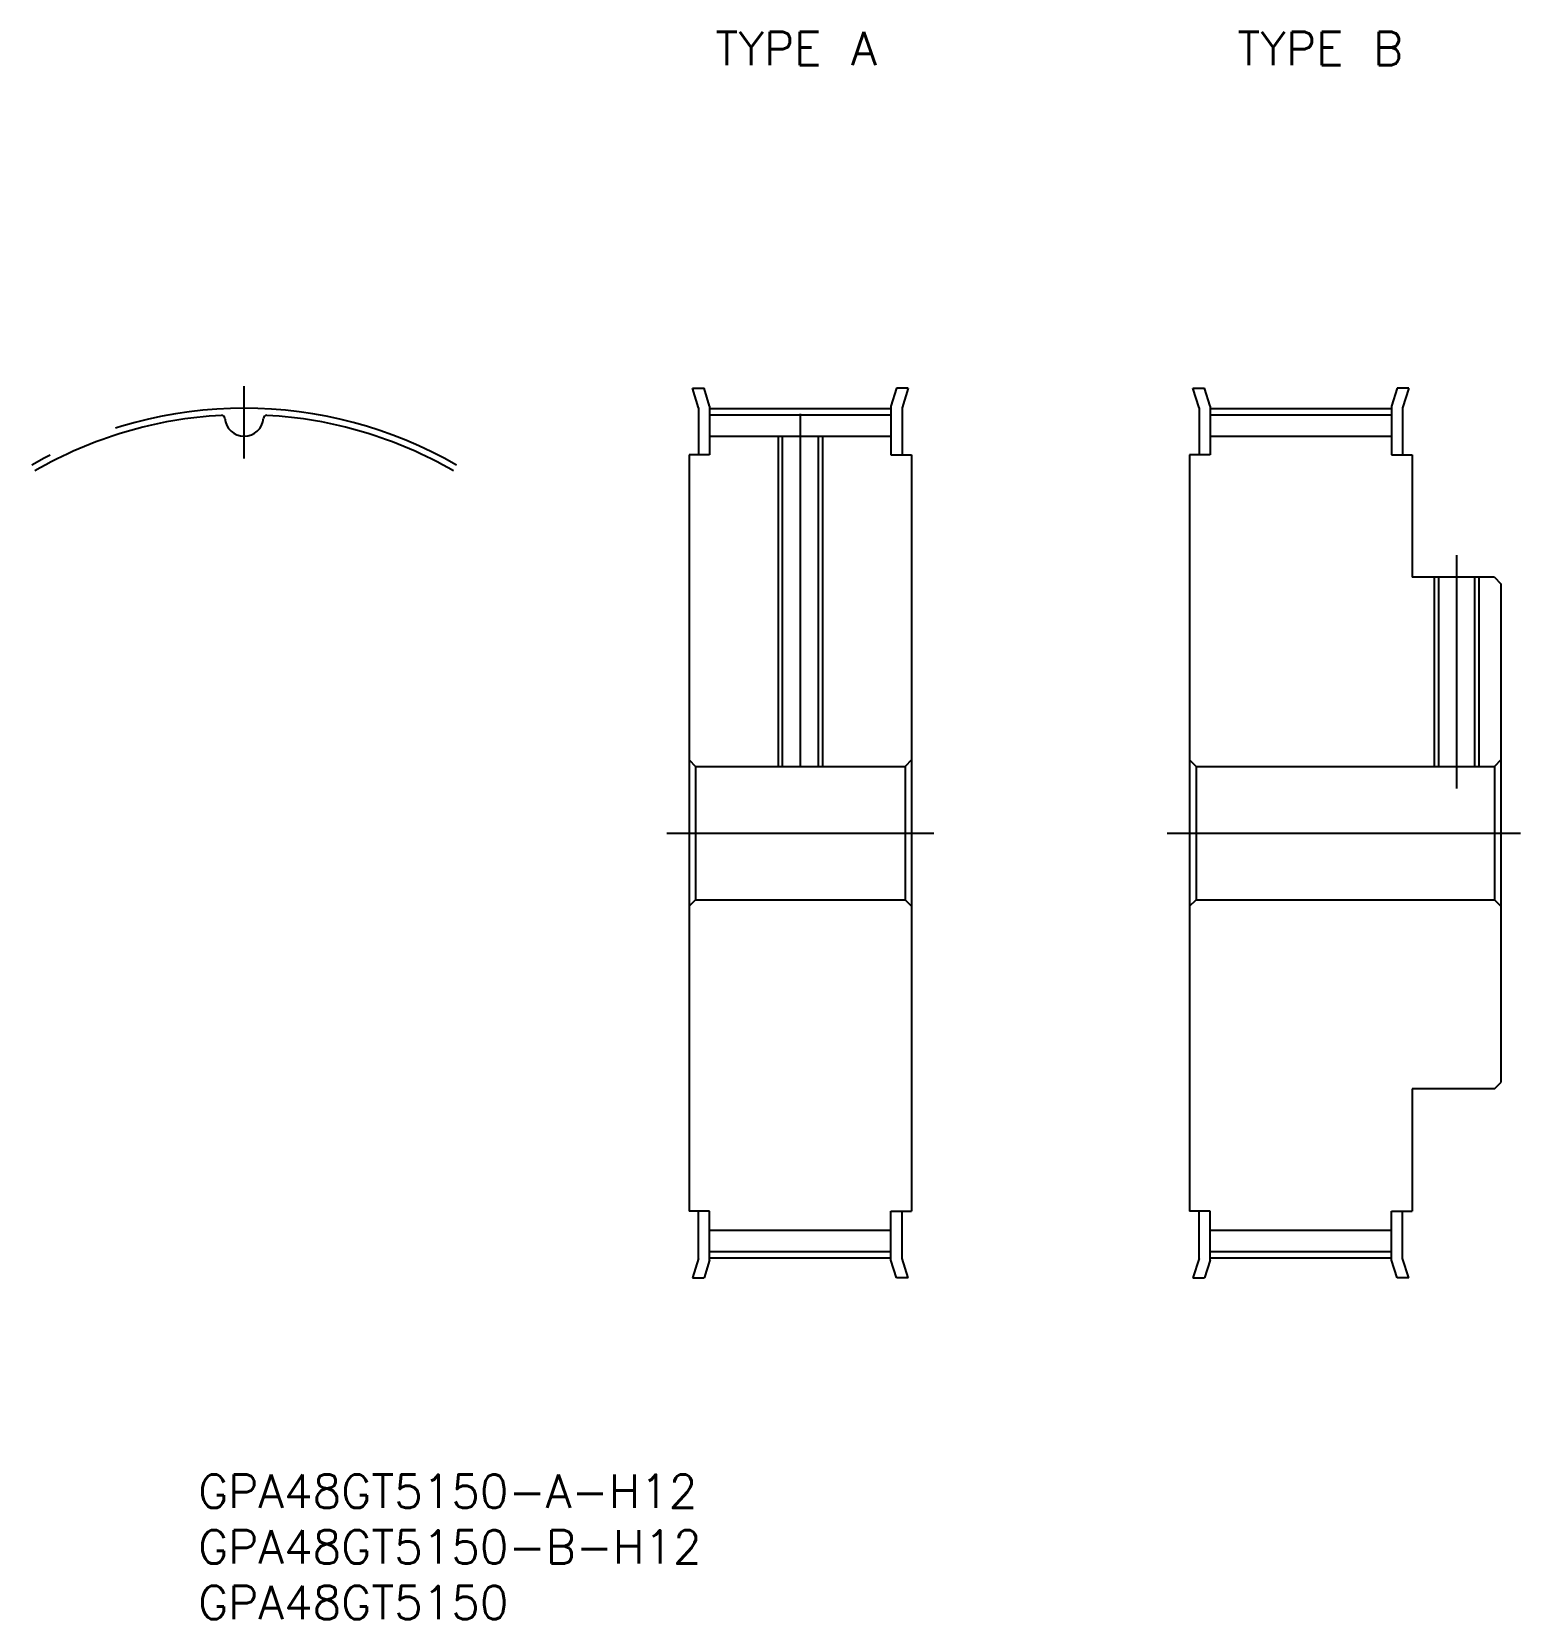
# Model space of a CAD drawing. Extents: x -19 to 115, y -71 to 72.
import ezdxf

# ---------------------------------------------------------------- set-up
doc = ezdxf.new("R2010")
doc.units = 0
doc.linetypes.add('CENTER', pattern=[50.8, 31.75, -6.35, 6.35, -6.35])
doc.layers.get('0').update_dxf_attribs({"linetype": 'CONTINUOUS'})
doc.layers.add('CENTER', color=1, linetype='CONTINUOUS')
doc.styles.get("Standard").update_dxf_attribs({"font": 'txt.shx', "height": 3, "bigfont": 'bigfont.shx'})

# ---------------------------------------------------------------- blocks, each defined once
blk = doc.blocks.new('*U2')
at = {"color": 7, "linetype": 'CONTINUOUS'}
blk.add_text('GPA48GT5150-B-H12', height=3, dxfattribs=at).set_placement((-4.13, -65.69))
blk = doc.blocks.new('*U3')
at = {"color": 7, "linetype": 'CONTINUOUS'}
blk.add_text('GPA48GT5150', height=3, dxfattribs=at).set_placement((-4.13, -70.69))
blk = doc.blocks.new('*U4')
at = {"color": 7, "linetype": 'CONTINUOUS'}
blk.add_text('TYPE A', height=3, dxfattribs=at).set_placement((42.38, 69.06))
blk = doc.blocks.new('*U5')
at = {"color": 7, "linetype": 'CONTINUOUS'}
blk.add_text('TYPE B', height=3, dxfattribs=at).set_placement((89.3, 69.06))
blk = doc.blocks.new('*U6')
at = {"color": 7, "linetype": 'CONTINUOUS'}
blk.add_text('GPA48GT5150-A-H12', height=3, dxfattribs=at).set_placement((-4.13, -60.69))

msp = doc.modelspace()

# ---------------------------------------------------------------- linework, layer by layer
at = {"color": 7, "linetype": 'CONTINUOUS'}
for p, q in [((40.3, 40), (41.35, 40)), ((40.85, 38.24), (40.3, 40)), ((41.85, 38.4), (41.35, 40)), ((58.65, 40), (58.15, 38.4)), ((59.7, 40), (58.65, 40)), ((59.7, 40), (59.15, 38.24)), ((85.3, 40), (86.35, 40)), ((85.85, 38.24), (85.3, 40)), ((86.85, 38.4), (86.35, 40)), ((103.65, 40), (103.15, 38.4)), ((104.7, 40), (103.65, 40)), ((104.7, 40), (104.15, 38.24)), ((40.85, 38.24), (40.85, 34)), ((41.85, 38.4), (41.85, 34)), ((41.85, 37.62), (58.15, 37.62)), ((58.15, 38.4), (58.15, 34)), ((59.15, 38.24), (59.15, 34)), ((85.85, 38.24), (85.85, 34)), ((86.85, 38.4), (86.85, 34)), ((86.85, 37.62), (103.15, 37.62)), ((103.15, 38.4), (103.15, 34)), ((104.15, 38.24), (104.15, 34)), ((41.85, 35.7), (58.15, 35.7)), ((48.38, 35.7), (48.38, 6)), ((51.62, 35.7), (51.62, 6)), ((86.85, 35.7), (103.15, 35.7)), ((40, 34), (40, -34)), ((41.85, 34), (40, 34)), ((58.15, 34), (60, 34)), ((60, 34), (60, -34)), ((85, 34), (85, -34)), ((86.85, 34), (85, 34)), ((103.15, 34), (105, 34)), ((105, 34), (105, 23)), ((112.42, 23), (105, 23)), ((107.38, 23), (107.38, 6)), ((110.62, 23), (110.62, 6)), ((112.42, 23), (113, 22.42)), ((113, 22.42), (113, -22.42)), ((40, 6.58), (40.58, 6)), ((40.58, 6), (59.42, 6)), ((40.58, 6), (40.58, -6)), ((60, 6.58), (59.42, 6)), ((59.42, 6), (59.42, -6)), ((85, 6.58), (85.58, 6)), ((85.58, 6), (112.42, 6)), ((85.58, 6), (85.58, -6)), ((113, 6.58), (112.42, 6)), ((112.42, 6), (112.42, -6)), ((40, -6.58), (40.58, -6)), ((40.58, -6), (59.42, -6)), ((60, -6.58), (59.42, -6)), ((85, -6.58), (85.58, -6)), ((85.58, -6), (112.42, -6)), ((113, -6.58), (112.42, -6)), ((112.42, -23), (113, -22.42)), ((112.42, -23), (105, -23)), ((105, -23), (105, -34)), ((41.85, -34), (40, -34)), ((40.85, -38.24), (40.85, -34)), ((41.85, -38.4), (41.85, -34)), ((58.15, -38.4), (58.15, -34)), ((58.15, -34), (60, -34)), ((59.15, -38.24), (59.15, -34)), ((86.85, -34), (85, -34)), ((85.85, -38.24), (85.85, -34)), ((86.85, -38.4), (86.85, -34)), ((103.15, -38.4), (103.15, -34)), ((103.15, -34), (105, -34)), ((104.15, -38.24), (104.15, -34)), ((41.85, -35.7), (58.15, -35.7)), ((86.85, -35.7), (103.15, -35.7)), ((40.85, -38.24), (40.3, -40)), ((41.85, -38.4), (41.35, -40)), ((41.85, -37.62), (58.15, -37.62)), ((58.65, -40), (58.15, -38.4)), ((59.7, -40), (59.15, -38.24)), ((85.85, -38.24), (85.3, -40)), ((86.85, -38.4), (86.35, -40)), ((86.85, -37.62), (103.15, -37.62)), ((103.65, -40), (103.15, -38.4)), ((104.7, -40), (104.15, -38.24)), ((40.3, -40), (41.35, -40)), ((59.7, -40), (58.65, -40)), ((85.3, -40), (86.35, -40)), ((104.7, -40), (103.65, -40))]:
    msp.add_line(p, q, dxfattribs=at)
at = {"color": 3, "linetype": 'CONTINUOUS'}
for p, q in [((48, 35.7), (48, 6)), ((52, 35.7), (52, 6)), ((107, 23), (107, 6)), ((111, 23), (111, 6))]:
    msp.add_line(p, q, dxfattribs=at)
at = {"color": 7, "linetype": 'CONTINUOUS'}
for centre, radius, start, end in [((0, 0), 37.62, 93.1028, 120), ((-2.02, 37.28), 0.289, 4.2798, 93.1028), ((0, 37.43), 1.74, 184.2798, 355.7202), ((2.02, 37.28), 0.29, 86.8973, 175.7202), ((0, 0), 37.62, 60, 86.8972)]:
    msp.add_arc(centre, radius, start, end, dxfattribs=at)
at = {"layer": 'CENTER', "color": 1, "linetype": 'CENTER'}
for p, q in [((0, 33.69), (0, 40.2)), ((41.85, 38.19), (58.15, 38.19)), ((50, 37.69), (50, 4)), ((86.85, 38.19), (103.15, 38.19)), ((109, 25), (109, 4)), ((38, 0), (62, 0)), ((83, 0), (115, 0)), ((41.85, -38.2), (58.15, -38.2)), ((86.85, -38.2), (103.15, -38.2))]:
    msp.add_line(p, q, dxfattribs=at)
msp.add_arc((0, 0), 38.2, 60, 120, dxfattribs=at)

# ---------------------------------------------------------------- block references
at = {"color": 7, "linetype": 'CONTINUOUS'}
for name in ['*U4', '*U5', '*U6', '*U2', '*U3']:
    msp.add_blockref(name, (0, 0), dxfattribs=at)

doc.saveas('drawing.dxf')
